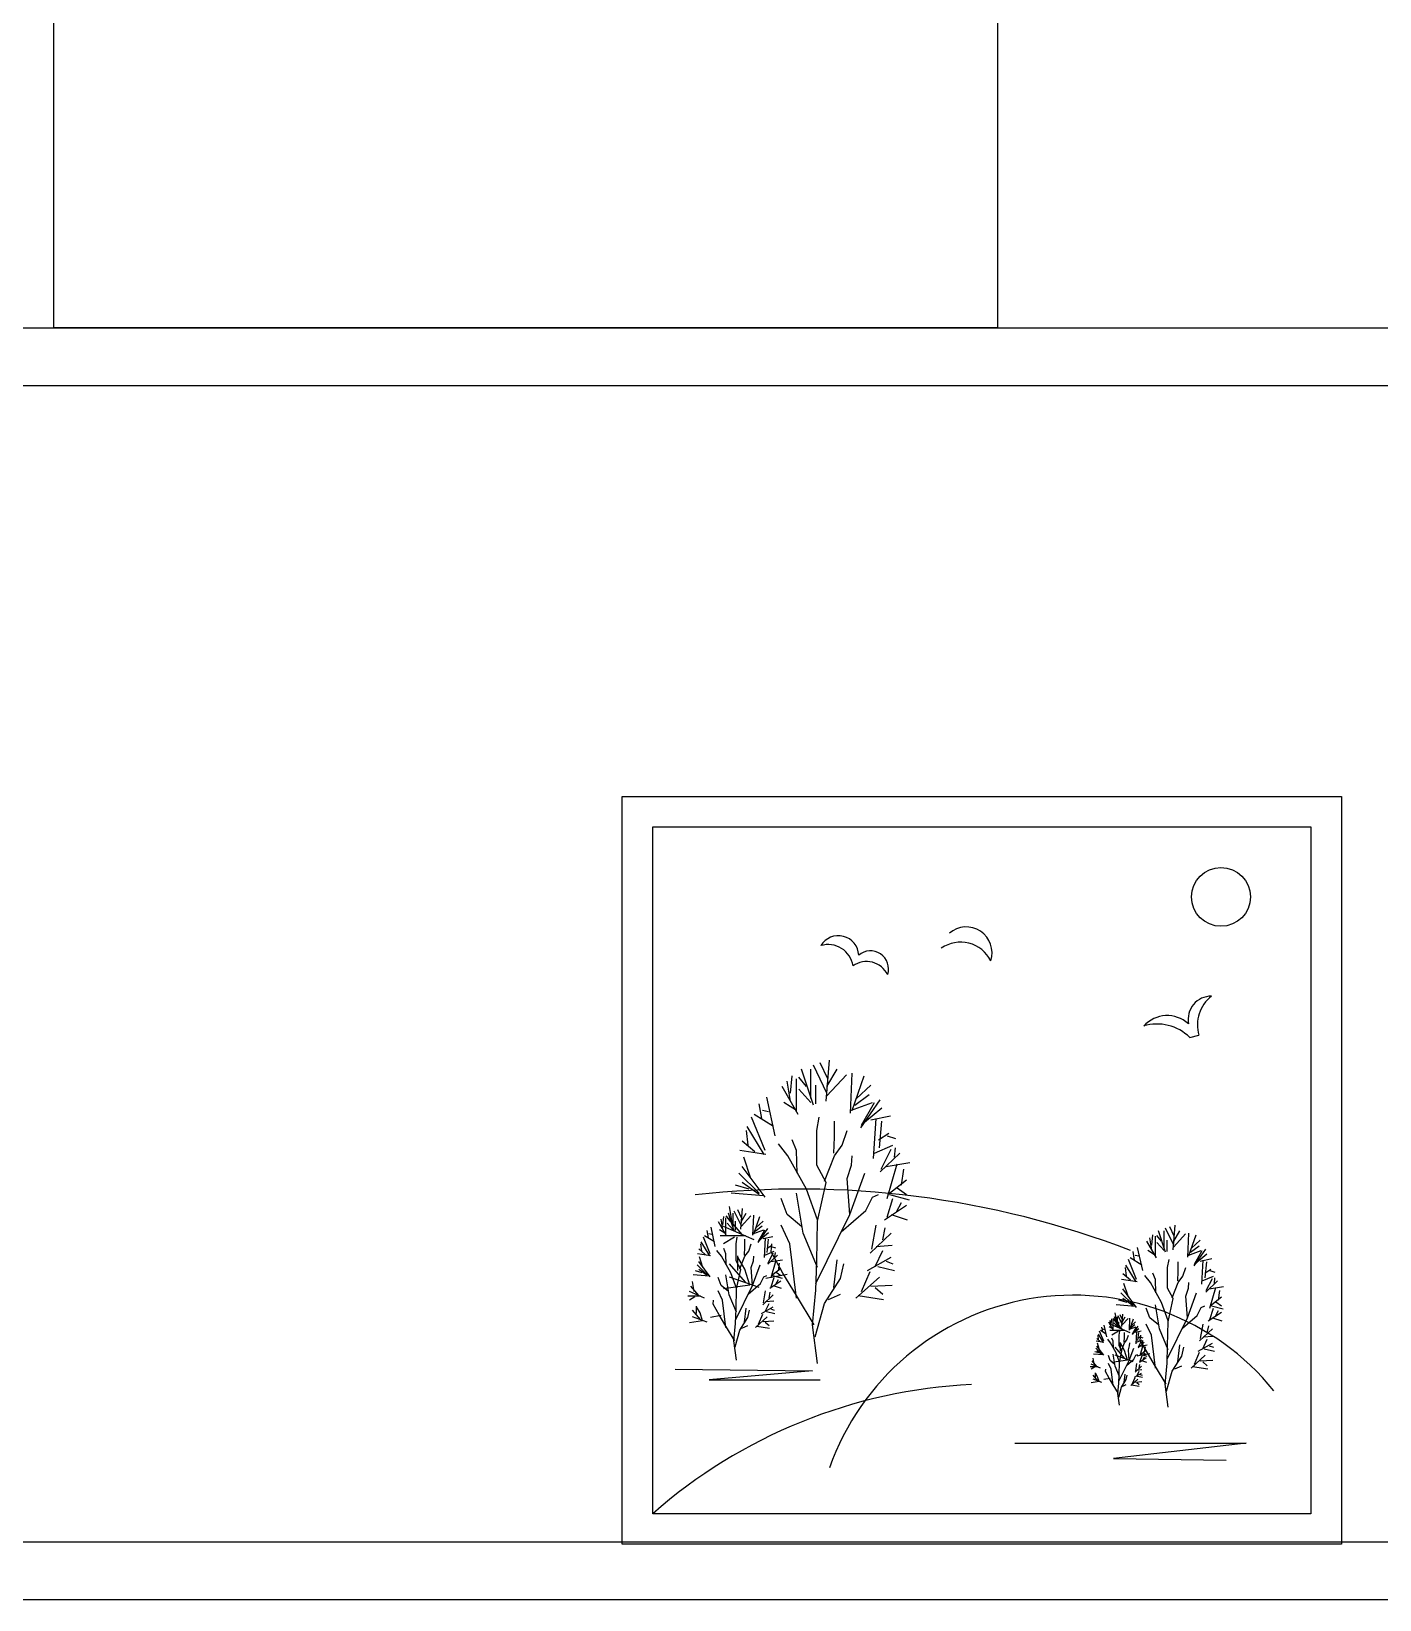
# Model space of a CAD drawing. Extents: x 737 to 6514, y 5490 to 9075.
# Drawn here: x 3660 to 4126, y 7592 to 8135 of the extents above; entities that cross this region are included whole.
import ezdxf

# ---------------------------------------------------------------- set-up
doc = ezdxf.new("R2010")
doc.units = 0
doc.header["$LTSCALE"] = 2.5
doc.header["$MEASUREMENT"] = 0
doc.layers.get('0').update_dxf_attribs({"linetype": 'CONTINUOUS'})
doc.layers.add('3', color=3, linetype='CONTINUOUS')
doc.layers.add('7', color=7, linetype='CONTINUOUS')

# ---------------------------------------------------------------- blocks, each defined once
blk = doc.blocks.new('_G58')
at = {"color": 3}
for points in [[(437, 5392), (169, 5945)], [(454, 5681), (303, 5997)], [(420, 5234), (487, 6050)], [(-283, 5234), (-350, 5629)], [(-283, 5392), (-249, 5734)], [(-166, 5023), (-166, 5681)], [(35, 5524), (-115, 5708)], [(169, 5155), (-65, 5866)], [(119, 5286), (119, 5866)], [(437, 5524), (638, 5866)], [(437, 5339), (822, 5760)], [(906, 4997), (939, 5787)], [(939, 5050), (1174, 5734)], [(-584, 4550), (-752, 5313)], [(-132, 4971), (-450, 5524)], [(119, 5208), (-115, 5471)], [(219, 5181), (219, 5550)], [(989, 5155), (1274, 5365)], [(1023, 5286), (1307, 5550)], [(-618, 4734), (-1003, 4971)], [(-852, 4892), (-902, 5181)], [(-718, 5023), (-835, 5050)], [(-166, 5050), (-417, 5208)], [(906, 5050), (1341, 5208)], [(1107, 4708), (1492, 5260)], [(1123, 4760), (1375, 5208)], [(1140, 4787), (1525, 5103)], [(-1120, 4366), (-1153, 4655)], [(-802, 4181), (-1137, 4734)], [(-785, 4260), (-1053, 4918)], [(253, 50), (152, 813), (219, 1497), (236, 2076), (253, 2865), (420, 3629), (236, 3971), (236, 4655), (286, 4918)], [(387, 3655), (588, 4155), (738, 4366), (839, 4655)], [(571, 4208), (588, 4523), (588, 4839)], [(1307, 4865), (1693, 4944)], [(1358, 4102), (1408, 4892)], [(1475, 4313), (1525, 4839)], [(-986, 4234), (-1237, 4444)], [(253, 2892), (35, 3497), (-333, 4155), (-517, 4392)], [(-149, 3813), (-166, 4260), (-249, 4471)], [(1375, 4208), (1743, 4366)], [(1458, 4471), (1659, 4602)], [(1626, 4550), (1793, 4497)], [(-768, 4181), (-1287, 4260)], [(-1070, 3708), (-1204, 4129)], [(889, 2997), (839, 3708), (923, 3971), (939, 4155)], [(1492, 3839), (1877, 4208)], [(1508, 3892), (1709, 4287)], [(1776, 4129), (1793, 4313)], [(-902, 3418), (-1304, 3813)], [(-785, 3339), (-1237, 3945)], [(219, 1629), (889, 2997), (1190, 3813)], [(1609, 3945), (2078, 4023)], [(1626, 3313), (1826, 3997)], [(1910, 3576), (1960, 3892)], [(-818, 3365), (-1455, 3418)], [(-1103, 3497), (-1371, 3576)], [(-902, 3392), (-1237, 3629)], [(253, 1945), (-32, 2629), (-166, 3418)], [(1642, 3392), (2011, 3681)], [(1826, 3524), (2011, 3392)], [(-1421, 2760), (-1488, 3155)], [(-1268, 2708), (-1235, 3116)], [(-65, 2760), (-350, 2997), (-467, 3313)], [(722, 2655), (1207, 3076), (1341, 3339), (1458, 3392)], [(1576, 2892), (2011, 3181)], [(1626, 2944), (1743, 3313)], [(1676, 3392), (2061, 3286)], [(1810, 3050), (1910, 3234)], [(-1545, 2577), (-1704, 2853)], [(-1620, 2708), (-1653, 2906)], [(-1620, 2787), (-1603, 2958)], [(-1561, 2603), (-1561, 2932)], [(-1237, 2602), (-1555, 2971)], [(-1461, 2853), (-1536, 2945)], [(-1419, 2695), (-1536, 2827)], [(-1394, 2669), (-1511, 3024)], [(-1419, 2735), (-1419, 3024)], [(-1260, 2787), (-1394, 3064)], [(-1369, 2682), (-1369, 2866)], [(-1252, 2932), (-1327, 3090)], [(-1260, 2853), (-1160, 3024)], [(-1260, 2761), (-1067, 2971)], [(-1026, 2590), (-1009, 2985)], [(-1009, 2616), (-892, 2958)], [(-967, 2735), (-825, 2866)], [(1709, 2997), (2027, 2892)], [(-1871, 2221), (-2005, 2550)], [(-1787, 2458), (-1980, 2577)], [(-1904, 2537), (-1930, 2682)], [(-1838, 2603), (-1896, 2616)], [(-1771, 2366), (-1854, 2748)], [(-1561, 2616), (-1687, 2695)], [(-1170, 2576), (-1505, 2576), (-1672, 2576)], [(-1003, 2497), (-1605, 2760)], [(-1388, 2550), (-1605, 2418)], [(-1352, 116), (-1402, 498), (-1369, 840), (-1360, 1129), (-1352, 1524), (-1268, 1906), (-1360, 2077), (-1360, 2419), (-1335, 2550)], [(-1193, 2195), (-1185, 2353), (-1185, 2511)], [(-1026, 2616), (-808, 2695)], [(-984, 2669), (-841, 2774)], [(-925, 2445), (-733, 2722)], [(-917, 2472), (-791, 2695)], [(-908, 2485), (-716, 2643)], [(-825, 2524), (-632, 2564)], [(-800, 2143), (-774, 2537)], [(-741, 2248), (-716, 2511)], [(-166, 1339), (-299, 2418), (-467, 2787)], [(1291, 2234), (1709, 2629)], [(1324, 2313), (1408, 2787)], [(1542, 2497), (1592, 2734)], [(-1863, 2182), (-2122, 2221)], [(-1971, 2208), (-2097, 2314)], [(-2038, 2274), (-2055, 2419)], [(-1879, 2182), (-2047, 2458)], [(-1352, 1537), (-1461, 1840), (-1645, 2169), (-1737, 2287)], [(-1553, 1998), (-1561, 2221), (-1603, 2327)], [(-1321, 1892), (-1321, 2181)], [(-1285, 1919), (-1185, 2169), (-1109, 2274), (-1059, 2419)], [(-791, 2195), (-607, 2274)], [(-749, 2327), (-649, 2392)], [(-733, 2011), (-540, 2195)], [(-724, 2037), (-624, 2235)], [(186, 813), (-166, 1392), (-433, 1839), (-668, 2260), (-651, 2418)], [(-666, 2366), (-582, 2340)], [(-590, 2156), (-582, 2248)], [(1391, 1971), (1542, 2287)], [(1408, 2366), (1726, 2392)], [(-2030, 1840), (-2164, 1879)], [(-1930, 1800), (-2130, 1998)], [(-1871, 1761), (-2097, 2064)], [(-1930, 1787), (-2097, 1906)], [(-2013, 1945), (-2080, 2156)], [(-1170, 1655), (-1488, 2023)], [(-1369, 906), (-1034, 1590), (-883, 1998)], [(-1086, 1602), (-1086, 1602), (-1187, 1918), (-1321, 2155)], [(-1034, 1590), (-1059, 1945), (-1017, 2077), (-1009, 2169)], [(-674, 2064), (-440, 2103)], [(-666, 1748), (-565, 2090)], [(-657, 1787), (-473, 1932)], [(-523, 1879), (-498, 2037)], [(203, 576), (387, 1234), (705, 1734), (772, 2023)], [(571, 1550), (638, 2102)], [(1123, 1471), (1291, 1866)], [(1241, 1892), (1709, 2155)], [(1441, 1971), (1776, 1892)], [(1609, 2076), (1743, 2023)], [(-2097, 1392), (-2256, 1577)], [(-2189, 1472), (-2223, 1669)], [(-1888, 1774), (-2206, 1800)], [(-1511, 1472), (-1653, 1590), (-1712, 1748)], [(-1086, 1602), (-1605, 1524)], [(-1352, 1064), (-1494, 1406), (-1561, 1800)], [(-902, 1550), (-1488, 1760)], [(-1118, 1419), (-875, 1629), (-808, 1761), (-749, 1787)], [(-350, 1813), (-634, 1760), (-768, 1734)], [(-691, 1537), (-473, 1682)], [(-666, 1564), (-607, 1748)], [(-641, 1787), (-448, 1735)], [(-624, 1590), (-465, 1537)], [(-574, 1616), (-523, 1708)], [(-565, 1853), (-473, 1787)], [(1006, 1339), (1475, 1760)], [(1307, 1576), (1726, 1602)], [(-2063, 1379), (-2231, 1379), (-2315, 1379)], [(-1980, 1340), (-2281, 1472)], [(-2172, 1366), (-2281, 1301)], [(-1385, 498), (-1561, 787), (-1695, 1011), (-1812, 1221), (-1804, 1301)], [(-1561, 761), (-1628, 1301), (-1712, 1485)], [(-833, 1208), (-624, 1406)], [(-816, 1248), (-774, 1485)], [(-774, 1274), (-615, 1287)], [(-707, 1340), (-682, 1458)], [(470, 1313), (705, 1418)], [(1057, 1392), (1559, 1313)], [(1391, 1550), (1542, 1418)], [(-2063, 919), (-2223, 1103)], [(-1930, 866), (-2223, 971)], [(-2139, 1037), (-2139, 1182)], [(-2022, 893), (-2022, 893), (-2072, 1050), (-2139, 1169)], [(-1653, 998), (-1796, 971), (-1863, 958)], [(-1377, 379), (-1285, 708), (-1126, 958), (-1093, 1103)], [(-1193, 866), (-1160, 1143)], [(-975, 761), (-741, 971)], [(-917, 827), (-833, 1024)], [(-858, 1037), (-624, 1169)], [(-783, 1077), (-707, 1235)], [(-758, 1077), (-590, 1037)], [(-674, 1129), (-607, 1103)], [(-2022, 893), (-2281, 853)], [(-1243, 748), (-1126, 800)], [(-950, 787), (-699, 748)], [(-825, 879), (-615, 893)], [(-783, 866), (-707, 800)]]:
    blk.add_lwpolyline(points, dxfattribs=at)
at = {"width": 0.8, "flags": 9}
for tag in ['XSIZE', 'YSIZE']:
    blk.add_attdef(tag, (0, 0), '', height=0.5, dxfattribs=at)

msp = doc.modelspace()

# ---------------------------------------------------------------- linework, layer by layer
at = {"layer": '3'}
for p, q in [((3863.99, 7611.18), (3863.99, 7869.84)), ((3863.99, 7869.84), (4112.78, 7869.84)), ((4112.78, 7869.84), (4112.78, 7611.18)), ((3874.49, 7621.68), (3874.49, 7859.34)), ((3874.49, 7859.34), (4102.28, 7859.34)), ((4102.28, 7859.34), (4102.28, 7621.68)), ((4060.31, 7786.44), (4063.49, 7787.24)), ((3882.31, 7671.7), (3929.83, 7671.16)), ((3929.83, 7671.16), (3894.06, 7667.96)), ((3894.06, 7667.96), (3932.5, 7667.96)), ((3999.77, 7646.1), (4079.85, 7646.1)), ((4079.85, 7646.1), (4033.94, 7640.77)), ((4033.94, 7640.77), (4072.91, 7640.23)), ((4102.28, 7621.68), (3874.49, 7621.68)), ((4112.78, 7611.18), (3863.99, 7611.18))]:
    msp.add_line(p, q, dxfattribs=at)
msp.add_circle((4071.14, 7835.07), 10.17, dxfattribs=at)
for centre, radius, start, end in [((3983, 7815.77), 8.92, 341.7851, 130.8962), ((3983, 7815.77), 8.92, 341.7851, 130.8962), ((3938.74, 7814.59), 7.05, 2.267, 149.12), ((3935.22, 7809.86), 8.72, 9.1788, 106.8713), ((3981.01, 7807.69), 11.72, 26.8145, 124.5185), ((3981.01, 7807.69), 11.72, 26.8145, 124.5185), ((3948.48, 7804.49), 8.21, 26.8145, 124.5185), ((3948.48, 7804.49), 8.21, 26.8145, 124.5185), ((3949.87, 7810.15), 6.25, 341.7851, 130.8962), ((3949.87, 7810.15), 6.25, 341.7851, 130.8962), ((4067.82, 7792.69), 8.05, 89.7093, 190.6136), ((4075.49, 7790.81), 12.52, 127.5128, 196.5921), ((4052.55, 7782.94), 11.06, 48.3422, 137.5224), ((4049, 7774.99), 16.1, 45.3521, 106.6071), ((3925.29, 7414.61), 319.39, 68.9881, 96.4787), ((4020.04, 7607.88), 89.41, 39.069, 160.6064), ((3993.44, 7486.52), 180.05, 92.7442, 131.3492)]:
    msp.add_arc(centre, radius, start, end, dxfattribs=at)
at = {"layer": '7'}
for p, q in [((3628.67, 8031.96), (4343.25, 8031.96)), ((3633.01, 8011.96), (4343.25, 8011.96)), ((3338.25, 7611.96), (4343.25, 7611.96)), ((3338.25, 7591.96), (4343.25, 7591.96)), ((3343.25, 7591.96), (4343.25, 7591.96))]:
    msp.add_line(p, q, dxfattribs=at)
msp.add_lwpolyline([(3667.33, 8185.96), (3993.85, 8185.96), (3993.85, 8031.96), (3667.33, 8031.96)], close=True, dxfattribs=at)

# ---------------------------------------------------------------- block references
at = {"layer": '3'}
for p, xscale, yscale, zscale in [((3927.13, 7672.77), 0.0175, 0.0175, 0.0175), ((4050.2, 7658.01), 0.0105, 0.0105, 0.0105)]:
    msp.add_blockref('_G58', p, dxfattribs=dict(at, xscale=xscale, yscale=yscale, zscale=zscale))

doc.saveas('drawing.dxf')
